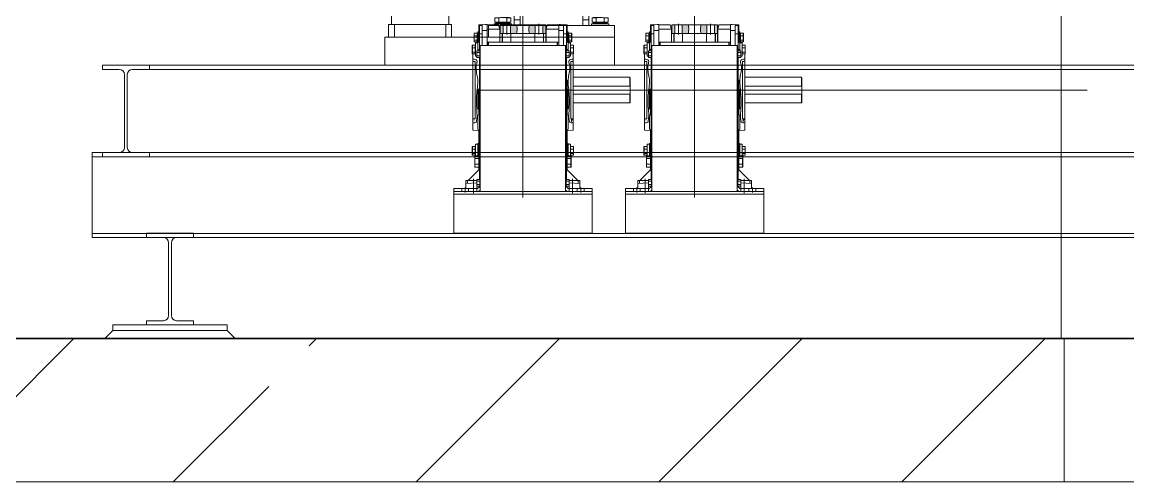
# Model space of a CAD drawing. Header units: millimetres. Extents: x 51154 to 151340, y -24069 to 30962.
# Drawn here: x 114964 to 116896, y -4100 to -3297 of the extents above; entities that cross this region are included whole.
import ezdxf

# ---------------------------------------------------------------- set-up
doc = ezdxf.new("R2010")
doc.units = ezdxf.units.MM
doc.linetypes.add('IMPORT-CENTER _5_', pattern=[10160, 6350, -1270, 1270, -1270])
for name, color, linetype, lineweight, true_color in [('_____KCI_M_1_Centerlines-1', 9, 'IMPORT-CENTER _5_', 9, 0x808080), ('Ломаная-1-1', 9, 'Continuous', 9, 0x808080), ('Ломаная-1-4', 9, 'IMPORT-CENTER _5_', 9, 0x808080), ('Партер_ТХ_для_Разрез_dwg _2_-1', 9, 'Continuous', 9, 0x808080)]:
    doc.layers.add(name, color=color, linetype=linetype, lineweight=lineweight, true_color=true_color)
for name, color, linetype, lineweight in [('Стены', 7, 'Continuous', 9), ('Структура _1_', 7, 'Continuous', 18), ('Штриховка разреза-2', 7, 'Continuous', 9)]:
    doc.layers.add(name, color=color, linetype=linetype, lineweight=lineweight)

# ---------------------------------------------------------------- blocks, each defined once
blk = doc.blocks.new('Партер_ТХ_для_Разрез_dwg_A$C84138117-8380826-Разрез 1-1')
at = {"layer": 'Ломаная-1-1'}
for p, q in [((115888.9, -3196.7), (115888.9, -3256.7)), ((115823.9, -3246.7), (115823.9, -3226.7)), ((115858.9, -3226.7), (115918.9, -3226.7)), ((115953.9, -3246.7), (115953.9, -3226.7)), ((115823.9, -3293.2), (115833.9, -3293.2)), ((115953.9, -3293.2), (115943.9, -3293.2))]:
    blk.add_line(p, q, dxfattribs=at)
at = {"layer": 'Ломаная-1-1', "flags": 128}
for points in [[(115833.9, -3303.2), (115833.9, -3293.2), (115833.9, -3246.7), (115823.9, -3246.7), (115823.9, -3293.2), (115823.9, -3303.2)], [(115943.9, -3303.2), (115943.9, -3293.2), (115943.9, -3246.7), (115953.9, -3246.7), (115953.9, -3293.2), (115953.9, -3303.2)], [(115788.9, -3303.2), (115788.9, -3300.2), (115818.9, -3300.2), (115818.9, -3303.2)], [(115803.9, -3288.9), (115815.7, -3288.9), (115817.8, -3289.6), (115817.8, -3297.3), (115810.9, -3297.3), (115797, -3297.3), (115797, -3289.6), (115790.1, -3289.6), (115790.1, -3297.3), (115797, -3297.3)], [(115791.9, -3300.2), (115791.9, -3298.1), (115815.9, -3298.1), (115815.9, -3300.2)], [(115810.9, -3297.3), (115810.9, -3289.6), (115817.8, -3289.6)], [(115988.9, -3303.2), (115988.9, -3300.2), (115958.9, -3300.2), (115958.9, -3303.2)], [(115973.9, -3288.9), (115962.2, -3288.9), (115960.1, -3289.6), (115960.1, -3297.3), (115967, -3297.3), (115980.9, -3297.3), (115980.9, -3289.6), (115987.8, -3289.6), (115987.8, -3297.3), (115980.9, -3297.3)], [(115967, -3297.3), (115967, -3289.6), (115960.1, -3289.6)], [(115985.9, -3300.2), (115985.9, -3298.1), (115961.9, -3298.1), (115961.9, -3300.2)]]:
    blk.add_lwpolyline(points, dxfattribs=at)
blk.add_lwpolyline([(115778.9, -3303.2), (115888.9, -3303.2), (115998.9, -3303.2), (115998.9, -3323.2), (115888.9, -3323.2), (115778.9, -3323.2)], close=True, dxfattribs=at)
at = {"layer": 'Ломаная-1-1'}
for centre, radius, start, end in [((115888.9, -3226.7), 65, 90, 180), ((115888.9, -3226.7), 65, 0, 90), ((115793.5, -3297.3), 0.8, 180, 270), ((115814.4, -3297.3), 0.8, 270, 0), ((115963.5, -3297.3), 0.8, 180, 270), ((115984.4, -3297.3), 0.8, 270, 0)]:
    blk.add_arc(centre, radius, start, end, dxfattribs=at)
for points in [[(115810.9, -3289.6), (115809.7, -3289.4), (115808.6, -3289.2), (115806.3, -3289), (115805.1, -3289), (115802.8, -3289), (115801.6, -3289), (115799.3, -3289.2), (115798.2, -3289.4), (115797, -3289.6)], [(115967, -3289.6), (115968.1, -3289.4), (115969.3, -3289.2), (115971.6, -3289), (115972.8, -3289), (115975.1, -3289), (115976.2, -3289), (115978.5, -3289.2), (115979.7, -3289.4), (115980.9, -3289.6)]]:
    blk.add_open_spline(points, degree=3, knots=[0, 0, 0, 0, 0.25, 0.25, 0.5, 0.5, 0.75, 0.75, 1, 1, 1, 1], dxfattribs=at)
blk = doc.blocks.new('Партер_ТХ_для_Разрез_dwg_A$Cc40ad28d-8380828-Разрез 1-1')
at = {"layer": 'Ломаная-1-1'}
for p, q in [((115186.2, -3372.3), (115186.2, -3379.7)), ((115142.7, -3515.9), (115142.7, -3388.7)), ((115147.7, -3388.7), (115147.7, -3515.9)), ((115086.2, -3532.3), (119976.2, -3532.3)), ((115086.2, -3666), (119976.2, -3666)), ((115219.8, -3809.5), (115219.8, -3682.3)), ((115224.8, -3682.3), (115224.8, -3809.5)), ((115322.3, -3835.9), (115335.5, -3849)), ((114984.8, -3849), (120065, -3849))]:
    blk.add_line(p, q, dxfattribs=at)
at = {"layer": 'Ломаная-1-1', "flags": 128}
for points in [[(115597.9, -3323.3), (115998.9, -3323.3), (115998.9, -3372.3), (115597.9, -3372.3)], [(119976.2, -3524.8), (115086.2, -3524.8), (115086.2, -3673.4), (119976.2, -3673.4)]]:
    blk.add_lwpolyline(points, close=True, dxfattribs=at)
for points in [[(115133.7, -3379.7), (115104.2, -3379.7), (115104.2, -3372.3), (115186.2, -3372.3), (119876.2, -3372.3), (119958.2, -3372.3), (119958.2, -3379.6), (119928.7, -3379.6)], [(115156.7, -3379.7), (115186.2, -3379.7), (119876.2, -3379.7), (119905.7, -3379.6)], [(115156.7, -3524.9), (115186.2, -3524.9), (115186.2, -3532.3), (115104.2, -3532.3), (115104.2, -3524.9), (115133.7, -3524.9)], [(115210.8, -3673.3), (115181.3, -3673.3), (115181.3, -3665.9), (115263.3, -3665.9), (115263.3, -3673.3), (115233.8, -3673.3)], [(115233.8, -3818.5), (115263.3, -3818.5), (115263.3, -3825.9), (115181.3, -3825.9), (115181.3, -3818.5), (115210.8, -3818.5)], [(115122.3, -3835.9), (115322.3, -3835.9), (115322.3, -3825.9), (115222.3, -3825.9), (115122.3, -3825.9), (115122.3, -3835.9), (115109.2, -3849)]]:
    blk.add_lwpolyline(points, dxfattribs=at)
at = {"layer": 'Ломаная-1-1'}
for centre, start, end in [((115133.7, -3388.7), 0, 90), ((115156.7, -3388.7), 90, 180), ((115133.7, -3515.9), 270, 0), ((115156.7, -3515.9), 180, 270), ((115210.8, -3682.3), 0, 90), ((115233.8, -3682.3), 90, 180), ((115210.8, -3809.5), 270, 0), ((115233.8, -3809.5), 180, 270)]:
    blk.add_arc(centre, 9, start, end, dxfattribs=at)
blk = doc.blocks.new('Партер_ТХ_для_Разрез_dwg_A$Ca032e617-8380830-Разрез 1-1')
at = {"layer": 'Ломаная-1-4'}
for points in [[(115644.8, -2620), (115669.8, -2620), (115669.8, -2535.6), (115644.8, -2535.6)], [(115644.8, -2803.5), (115669.8, -2803.5), (115669.8, -2757.7), (115644.8, -2757.7)], [(115701.8, -2811.5), (115726.8, -2811.5), (115726.8, -2765.6), (115701.8, -2765.6)], [(115701.8, -3033.5), (115726.8, -3033.5), (115726.8, -2949.2), (115701.8, -2949.2)]]:
    blk.add_hatch(color=256, dxfattribs=at).paths.add_polyline_path(points, flags=0)
at = {"layer": '_____KCI_M_1_Centerlines-1'}
for p, q in [((115792.9, -2367.1), (115660.8, -2367.1)), ((115751.3, -2784.6), (115603.9, -2784.6)), ((115735.9, -3231.2), (115603.8, -3231.2))]:
    blk.add_line(p, q, dxfattribs=at)
at = {"layer": 'Ломаная-1-1'}
for p, q in [((115699.9, -2342.1), (115699.9, -2392.1)), ((115726.8, -2344.6), (115724.8, -2344.6)), ((115732.3, -2394.6), (115732.3, -2339.6)), ((115749.3, -2352.1), (115749.3, -2382.1)), ((115767.8, -2382.1), (115767.8, -2352.1)), ((115676.8, -2363.1), (115676.4, -2363.1)), ((115676.4, -2371.1), (115676.8, -2371.1)), ((115731.8, -2738.1), (115731.8, -2831.1)), ((115618.2, -2761.1), (115618.2, -2808)), ((115621.7, -2809), (115621.7, -2760.1)), ((115642.3, -2759.6), (115642.8, -2759.6)), ((115643.8, -2814.6), (115643.8, -2754.6)), ((115675.2, -2754.6), (115675.2, -2814.6)), ((115676.8, -2814.6), (115676.8, -2754.6)), ((115616.8, -2804.6), (115616.8, -2764.6)), ((115642.8, -2809.6), (115642.3, -2809.6)), ((115642.9, -3256.2), (115642.9, -3206.2)), ((115675.3, -3203.7), (115675.3, -3258.7)), ((115692.3, -3246.2), (115692.3, -3216.2)), ((115710.8, -3216.2), (115710.8, -3246.2)), ((115619.4, -3227.2), (115619.8, -3227.2)), ((115619.8, -3235.2), (115619.4, -3235.2)), ((115669.8, -3253.7), (115667.8, -3253.7))]:
    blk.add_line(p, q, dxfattribs=at)
at = {"layer": 'Ломаная-1-1', "flags": 128}
for points in [[(115671.3, -2297.1), (115671.3, -2275.1), (115761.3, -2275.1), (115761.3, -2297.1), (115671.3, -2297.1), (115661.3, -2297.1), (115661.3, -2275.1), (115671.3, -2275.1)], [(115761.3, -2275.1), (115771.3, -2275.1), (115771.3, -2297.1), (115761.3, -2297.1)], [(115666.3, -2297.1), (115666.3, -2314.1), (115691.3, -2314.1), (115741.3, -2314.1), (115766.3, -2314.1), (115766.3, -2297.1)], [(115683.8, -2332.1), (115682.3, -2332.1), (115682.3, -2314.1)], [(115700.8, -2332.1), (115702.3, -2332.1), (115702.3, -2314.1)], [(115731.8, -2332.1), (115730.3, -2332.1), (115730.3, -2314.1)], [(115748.8, -2332.1), (115750.3, -2332.1), (115750.3, -2314.1)], [(115684.8, -2335.6), (115677.8, -2335.6), (115676.8, -2336.6), (115676.8, -2367.1), (115676.8, -2397.6), (115677.8, -2398.6), (115684.8, -2398.6)], [(115677.8, -2335.6), (115677.8, -2367.1), (115677.8, -2398.6)], [(115684.8, -2333.1), (115684.8, -2387.1), (115684.8, -2402.1), (115699.8, -2402.1), (115699.8, -2387.1), (115699.8, -2333.1)], [(115732.8, -2340.1), (115732.3, -2339.6), (115727.3, -2339.6), (115726.8, -2340.1), (115726.8, -2349.9), (115724.8, -2349.9), (115724.8, -2327.3), (115724.8, -2322.1), (115703.8, -2322.1), (115703.8, -2327.3), (115703.8, -2349.9), (115701.8, -2349.9), (115701.8, -2669.6)], [(115732.8, -2333.1), (115732.8, -2387.1), (115732.8, -2402.1), (115747.8, -2402.1), (115747.8, -2387.1), (115747.8, -2333.1)], [(115703.8, -2342.1), (115699.9, -2342.1), (115699.8, -2342.6)], [(115726.8, -2349.9), (115726.8, -2669.6), (115726.8, -2680), (115726.8, -2765.6)], [(115727.3, -2339.6), (115727.3, -2367.1), (115727.3, -2394.6)], [(115747.8, -2381.2), (115749.3, -2382.1), (115767.8, -2382.1), (115769.8, -2380.1), (115769.8, -2354.1), (115767.8, -2352.1), (115749.3, -2352.1), (115747.8, -2352.9)], [(115675.4, -2363.3), (115675.4, -2361.4), (115675.4, -2359.6), (115671.2, -2359.6), (115670.7, -2360.6), (115670.7, -2361.4), (115670.7, -2367.1), (115670.7, -2372.7)], [(115670.7, -2361.4), (115671.2, -2363.3), (115675.4, -2363.3), (115675.4, -2367.1), (115675.4, -2370.8)], [(115671.2, -2374.6), (115670.7, -2373.6), (115670.7, -2372.7), (115671.2, -2374.6), (115675.4, -2374.6), (115675.4, -2372.7), (115675.4, -2370.8), (115671.2, -2370.8)], [(115675.4, -2373.6), (115676, -2373.6), (115676, -2367.1), (115676, -2360.6), (115675.4, -2360.6)], [(115699.8, -2391.6), (115699.9, -2392.1), (115701.8, -2392.1)], [(115726.8, -2394.1), (115727.3, -2394.6), (115732.3, -2394.6), (115732.8, -2394.1)], [(115644.8, -2620), (115644.8, -2535.6), (115669.8, -2535.6), (115669.8, -2620)], [(115701.8, -2669.6), (115701.8, -2680), (115701.8, -2765.6)], [(115726.8, -2738.1), (115731.8, -2738.1), (115732.8, -2739.1), (115732.8, -2830.1), (115731.8, -2831.1), (115726.8, -2831.1)], [(115619.2, -2760.1), (115621.7, -2760.1), (115624.2, -2756.6), (115630, -2756.6), (115630, -2763.4)], [(115630, -2764.4), (115630, -2763.4), (115624.2, -2763.4), (115624.2, -2756.6)], [(115630, -2759.6), (115630.5, -2759.6), (115630.5, -2809.6), (115630, -2809.6)], [(115631.5, -2760.1), (115634, -2760.1), (115636.5, -2756.6), (115642.3, -2756.6), (115642.3, -2763.8)], [(115634, -2809), (115634, -2767.7), (115634, -2760.1)], [(115642.3, -2764.8), (115642.3, -2763.8), (115636.5, -2763.8), (115636.5, -2756.6)], [(115644.8, -2814.6), (115643.8, -2814.6), (115642.8, -2813.6), (115642.8, -2755.6), (115643.8, -2754.6), (115644.8, -2754.6)], [(115669.8, -2757.7), (115669.8, -2803.5), (115644.8, -2803.5), (115644.8, -2757.7)], [(115669.8, -2754.6), (115675.2, -2754.6), (115675.8, -2755.6), (115676.8, -2754.6), (115701.8, -2754.6)], [(115618.2, -2804.6), (115616.8, -2804.6), (115615.8, -2803.6), (115615.8, -2765.6), (115616.8, -2764.6), (115618.2, -2764.6)], [(115630, -2767.3), (115630, -2764.4), (115623.2, -2764.4)], [(115642.3, -2767.8), (115642.3, -2764.8), (115635.5, -2764.8)], [(115701.8, -2811.5), (115701.8, -2765.6), (115726.8, -2765.6), (115726.8, -2811.5)], [(115630, -2805.8), (115630, -2812.6), (115624.2, -2812.6), (115621.7, -2809), (115619.2, -2809)], [(115630, -2801.8), (115630, -2804.8), (115623.2, -2804.8)], [(115624.2, -2812.6), (115624.2, -2805.8), (115630, -2805.8), (115630, -2804.8)], [(115642.3, -2806.3), (115642.3, -2812.6), (115636.5, -2812.6), (115634, -2809), (115631.5, -2809)], [(115642.3, -2802.3), (115642.3, -2805.2), (115635.5, -2805.2)], [(115636.5, -2812.6), (115636.5, -2806.3), (115642.3, -2806.3), (115642.3, -2805.2)], [(115644.8, -2803.5), (115644.8, -2889.1), (115644.8, -2899.5), (115644.8, -3248.3), (115646.8, -3248.3), (115646.8, -3271), (115646.8, -3276.2), (115667.8, -3276.2), (115667.8, -3271), (115667.8, -3248.3), (115669.8, -3248.3), (115669.8, -2899.5), (115669.8, -2889.1), (115669.8, -2803.5)], [(115701.8, -2814.6), (115676.8, -2814.6), (115675.8, -2813.6), (115675.2, -2814.6), (115669.8, -2814.6)], [(115726.8, -2949.2), (115726.8, -3033.5), (115701.8, -3033.5), (115701.8, -2949.2)], [(115627.8, -3262.7), (115620.8, -3262.7), (115619.8, -3261.7), (115619.8, -3231.2), (115619.8, -3200.7), (115620.8, -3199.7), (115627.8, -3199.7)], [(115620.8, -3262.7), (115620.8, -3231.2), (115620.8, -3199.7)], [(115627.8, -3265.2), (115627.8, -3211.2), (115627.8, -3196.2), (115642.8, -3196.2), (115642.8, -3211.2), (115642.8, -3265.2)], [(115642.8, -3206.7), (115642.9, -3206.2), (115644.8, -3206.2)], [(115669.8, -3204.2), (115670.3, -3203.7), (115675.3, -3203.7), (115675.8, -3204.2)], [(115670.3, -3258.7), (115670.3, -3231.2), (115670.3, -3203.7)], [(115675.8, -3265.2), (115675.8, -3211.2), (115675.8, -3196.2), (115690.8, -3196.2), (115690.8, -3211.2), (115690.8, -3265.2)], [(115614.2, -3223.7), (115613.7, -3224.7), (115613.7, -3225.6), (115614.2, -3223.7), (115618.4, -3223.7), (115618.4, -3225.6), (115618.4, -3227.4), (115614.2, -3227.4)], [(115618.4, -3234.9), (115618.4, -3236.8), (115618.4, -3238.7), (115614.2, -3238.7), (115613.7, -3237.7), (115613.7, -3236.8), (115613.7, -3231.2), (115613.7, -3225.6)], [(115618.4, -3224.7), (115619, -3224.7), (115619, -3231.2), (115619, -3237.7), (115618.4, -3237.7)], [(115690.8, -3217.1), (115692.3, -3216.2), (115710.8, -3216.2), (115712.8, -3218.2), (115712.8, -3244.2), (115710.8, -3246.2), (115692.3, -3246.2), (115690.8, -3245.3)], [(115613.7, -3236.8), (115614.2, -3234.9), (115618.4, -3234.9), (115618.4, -3231.2), (115618.4, -3227.4)], [(115646.8, -3256.2), (115642.9, -3256.2), (115642.8, -3255.7)], [(115675.8, -3258.2), (115675.3, -3258.7), (115670.3, -3258.7), (115669.8, -3258.2), (115669.8, -3248.3)], [(115609.3, -3301.2), (115609.3, -3284.2), (115634.3, -3284.2), (115684.3, -3284.2), (115709.3, -3284.2), (115709.3, -3301.2)], [(115626.8, -3266.2), (115625.3, -3266.2), (115625.3, -3284.2)], [(115643.8, -3266.2), (115645.3, -3266.2), (115645.3, -3284.2)], [(115674.8, -3266.2), (115673.3, -3266.2), (115673.3, -3284.2)], [(115691.8, -3266.2), (115693.3, -3266.2), (115693.3, -3284.2)], [(115614.3, -3301.2), (115704.3, -3301.2), (115704.3, -3323.2), (115614.3, -3323.2), (115614.3, -3301.2), (115604.3, -3301.2)], [(115604.3, -3301.2), (115604.3, -3323.2), (115614.3, -3323.2)], [(115704.3, -3323.2), (115714.3, -3323.2), (115714.3, -3301.2), (115704.3, -3301.2)]]:
    blk.add_lwpolyline(points, dxfattribs=at)
for points in [[(115669.8, -2757.7), (115644.8, -2757.7), (115644.8, -2620), (115669.8, -2620)], [(115675.8, -2755.6), (115675.8, -2813.6)], [(115630, -2766.3), (115630, -2802.8), (115624.2, -2802.8), (115624.2, -2766.3)], [(115642.3, -2803.4), (115642.3, -2766.9), (115636.5, -2766.9), (115636.5, -2803.4)], [(115701.8, -2811.5), (115726.8, -2811.5), (115726.8, -2949.2), (115701.8, -2949.2)]]:
    blk.add_lwpolyline(points, close=True, dxfattribs=at)
at = {"layer": 'Ломаная-1-1'}
for centre, radius, start, end in [((115683.8, -2333.1), 1, 0, 90), ((115700.8, -2333.1), 1, 90, 180), ((115731.8, -2333.1), 1, 0, 90), ((115748.8, -2333.1), 1, 90, 180), ((115676.4, -2362.7), 0.4, 180, 270), ((115676.4, -2371.5), 0.4, 90, 180), ((115619.2, -2761.1), 1, 90, 180), ((115631.5, -2761.1), 1, 90, 180), ((115619.2, -2808), 1, 180, 270), ((115631.5, -2808), 1, 180, 270), ((115619.4, -3226.8), 0.4, 180, 270), ((115619.4, -3235.6), 0.4, 90, 180), ((115626.8, -3265.2), 1, 270, 0), ((115643.8, -3265.2), 1, 180, 270), ((115674.8, -3265.2), 1, 270, 0), ((115691.8, -3265.2), 1, 180, 270)]:
    blk.add_arc(centre, radius, start, end, dxfattribs=at)
for points, knots in [([(115670.7, -2361.4), (115670.7, -2361.4), (115670.7, -2360.8), (115671, -2360.1), (115671.2, -2359.6)], [0, 0, 0, 0, 0.070203, 1, 1, 1, 1]), ([(115670.7, -2367.1), (115670.7, -2366.1), (115670.8, -2364.8), (115671.2, -2363.6), (115671.2, -2363.3)], [0, 0, 0, 0, 0.776286, 1, 1, 1, 1]), ([(115671.2, -2370.8), (115671, -2369.9), (115670.7, -2368.6), (115670.7, -2367.4), (115670.7, -2367.1)], [0, 0, 0, 0, 0.758148, 1, 1, 1, 1]), ([(115670.7, -2372.7), (115670.7, -2372.7), (115670.7, -2372), (115671, -2371.4), (115671.2, -2370.8)], [0, 0, 0, 0, 0.07023, 1, 1, 1, 1]), ([(115623.2, -2767.3), (115623.1, -2766.5), (115623.1, -2765.5), (115623.2, -2764.5), (115623.2, -2764.4)], [0, 0, 0, 0, 0.878755, 1, 1, 1, 1]), ([(115623.2, -2764.4), (115623.4, -2764.1), (115623.7, -2763.8), (115624.1, -2763.4), (115624.2, -2763.4)], [0, 0, 0, 0, 0.756689, 1, 1, 1, 1]), ([(115624.2, -2766.3), (115624.1, -2766.4), (115623.7, -2766.7), (115623.4, -2767.1), (115623.2, -2767.3)], [0, 0, 0, 0, 0.243311, 1, 1, 1, 1]), ([(115635.5, -2767.8), (115635.4, -2766.9), (115635.4, -2765.9), (115635.5, -2764.9), (115635.5, -2764.8)], [0, 0, 0, 0, 0.878752, 1, 1, 1, 1]), ([(115635.5, -2764.8), (115635.7, -2764.5), (115636, -2764.2), (115636.4, -2763.9), (115636.5, -2763.8)], [0, 0, 0, 0, 0.756656, 1, 1, 1, 1]), ([(115636.5, -2766.9), (115636.4, -2766.9), (115636, -2767.3), (115635.7, -2767.6), (115635.5, -2767.8)], [0, 0, 0, 0, 0.243329, 1, 1, 1, 1]), ([(115623.2, -2804.8), (115623.1, -2803.9), (115623.1, -2802.9), (115623.2, -2802), (115623.2, -2801.8)], [0, 0, 0, 0, 0.878752, 1, 1, 1, 1]), ([(115623.2, -2801.8), (115623.4, -2802.1), (115623.7, -2802.4), (115624.1, -2802.8), (115624.2, -2802.8)], [0, 0, 0, 0, 0.756693, 1, 1, 1, 1]), ([(115624.2, -2805.8), (115624.1, -2805.7), (115623.7, -2805.4), (115623.4, -2805.1), (115623.2, -2804.8)], [0, 0, 0, 0, 0.243306, 1, 1, 1, 1]), ([(115635.5, -2805.2), (115635.4, -2804.4), (115635.4, -2803.4), (115635.5, -2802.5), (115635.5, -2802.3)], [0, 0, 0, 0, 0.878753, 1, 1, 1, 1]), ([(115635.5, -2802.3), (115635.7, -2802.6), (115636, -2802.9), (115636.4, -2803.3), (115636.5, -2803.4)], [0, 0, 0, 0, 0.756668, 1, 1, 1, 1]), ([(115636.5, -2806.3), (115636.4, -2806.2), (115636, -2805.8), (115635.7, -2805.5), (115635.5, -2805.2)], [0, 0, 0, 0, 0.2433328, 1, 1, 1, 1]), ([(115613.7, -3225.6), (115613.7, -3225.6), (115613.7, -3226.2), (115614, -3226.9), (115614.2, -3227.4)], [0, 0, 0, 0, 0.07023, 1, 1, 1, 1]), ([(115614.2, -3227.4), (115614, -3228.4), (115613.7, -3229.6), (115613.7, -3230.9), (115613.7, -3231.2)], [0, 0, 0, 0, 0.758148, 1, 1, 1, 1]), ([(115613.7, -3231.2), (115613.7, -3232.2), (115613.8, -3233.4), (115614.2, -3234.7), (115614.2, -3234.9)], [0, 0, 0, 0, 0.776286, 1, 1, 1, 1]), ([(115613.7, -3236.8), (115613.7, -3236.9), (115613.7, -3237.5), (115614, -3238.1), (115614.2, -3238.7)], [0, 0, 0, 0, 0.070203, 1, 1, 1, 1])]:
    blk.add_open_spline(points, degree=3, knots=knots, dxfattribs=at)
blk = doc.blocks.new('Партер_ТХ_для_Разрез_dwg _2_-8380805-Разрез 1-1')
at = {"layer": 'Ломаная-1-1'}
h = blk.add_hatch(color=256, dxfattribs=at)
h.paths.add_polyline_path([(115873.5, -3316.8), (115879, -3316.8), (115879, -3301.8), (115873.5, -3301.8)], flags=0)
h.paths.add_polyline_path([(115804.5, -3316.8), (115804.5, -3301.8), (115799, -3301.8), (115799, -3316.8)], flags=0)
h.paths.add_polyline_path([(115817.5, -3316.8), (115827.6, -3316.8), (115828.4, -3304.8), (115827.6, -3301.8), (115817.5, -3301.8)], flags=0)
h.paths.add_polyline_path([(115850.5, -3316.8), (115860.5, -3316.8), (115860.5, -3301.8), (115850.5, -3301.8), (115849.7, -3313.8)], flags=0)
h = blk.add_hatch(color=256, dxfattribs=at)
h.paths.add_polyline_path([(116173.5, -3316.8), (116179, -3316.8), (116179, -3301.8), (116173.5, -3301.8)], flags=0)
h.paths.add_polyline_path([(116104.5, -3316.8), (116104.5, -3301.8), (116099, -3301.8), (116099, -3316.8)], flags=0)
h.paths.add_polyline_path([(116117.5, -3316.8), (116127.6, -3316.8), (116128.4, -3304.8), (116127.6, -3301.8), (116117.5, -3301.8)], flags=0)
h.paths.add_polyline_path([(116150.5, -3316.8), (116160.5, -3316.8), (116160.5, -3301.8), (116150.5, -3301.8), (116149.7, -3313.8)], flags=0)
h = blk.add_hatch(color=256, dxfattribs=at)
h.paths.add_polyline_path([(115755.5, -3465.8), (115757.8, -3439.2), (115755.5, -3415.8)], flags=0)
h.paths.add_polyline_path([(115754.6, -3472.8), (115755.5, -3465.8), (115751.5, -3465.8)], flags=0)
h = blk.add_hatch(color=256, dxfattribs=at)
h.paths.add_polyline_path([(116055.5, -3465.8), (116057.8, -3439.2), (116055.5, -3415.8)], flags=0)
h.paths.add_polyline_path([(116054.6, -3472.8), (116055.5, -3465.8), (116051.5, -3465.8)], flags=0)
for points in [[(115923.5, -3472.8), (115926.5, -3465.8), (115922.5, -3465.8)], [(116223.5, -3472.8), (116226.5, -3465.8), (116222.5, -3465.8)]]:
    blk.add_hatch(color=256, dxfattribs=at).paths.add_polyline_path(points, flags=0)
for p, q in [((115839, -2849.3), (115839, -3603.4)), ((116139, -2849.3), (116139, -3603.4)), ((115776.5, -3301.3), (115767.5, -3301.8)), ((115804.5, -3301.8), (115804.5, -3316.8)), ((115811, -3299.8), (115811, -3318.8)), ((115817.5, -3301.8), (115817.5, -3316.8)), ((115860.5, -3301.8), (115860.5, -3316.8)), ((115867, -3299.8), (115867, -3318.8)), ((115873.5, -3301.8), (115873.5, -3316.8)), ((115901.5, -3301.3), (115910.5, -3301.8)), ((116076.5, -3301.4), (116067.5, -3301.8)), ((116104.5, -3301.8), (116104.5, -3316.8)), ((116111, -3299.8), (116111, -3318.8)), ((116117.5, -3301.8), (116117.5, -3316.8)), ((116160.5, -3301.8), (116160.5, -3316.8)), ((116167, -3299.8), (116167, -3318.8)), ((116173.5, -3301.8), (116173.5, -3316.8)), ((116201.5, -3301.4), (116210.5, -3301.8)), ((115759.2, -3317.3), (115760, -3317.3)), ((115776.5, -3309.3), (115798.5, -3309.3)), ((115776.5, -3311.8), (115776.5, -3337.8)), ((115802.8, -3316.8), (115802.8, -3331.8)), ((115803, -3331.8), (115803, -3316.8)), ((115818, -3331.8), (115818, -3316.8)), ((115860, -3316.8), (115860, -3331.8)), ((115875, -3316.8), (115875, -3331.8)), ((115875.2, -3331.8), (115875.2, -3316.8)), ((115901.5, -3311.8), (115910, -3311.8)), ((115910, -3317.8), (115910, -3337.8)), ((115915, -3322.2), (115916, -3322.2)), ((115918.8, -3317.3), (115918, -3317.3)), ((115924.1, -3316.4), (115919, -3316.4)), ((116059.2, -3317.3), (116060, -3317.3)), ((116076.5, -3309.3), (116098.5, -3309.3)), ((116076.5, -3311.8), (116076.5, -3337.8)), ((116102.8, -3316.8), (116102.8, -3331.8)), ((116103, -3331.8), (116103, -3316.8)), ((116118, -3331.8), (116118, -3316.8)), ((116160, -3316.8), (116160, -3331.8)), ((116175, -3316.8), (116175, -3331.8)), ((116175.2, -3331.8), (116175.2, -3316.8)), ((116201.5, -3311.8), (116210, -3311.8)), ((116210, -3317.8), (116210, -3337.8)), ((116215, -3322.2), (116216, -3322.2)), ((116218.8, -3317.3), (116218, -3317.3)), ((116224.1, -3316.4), (116219, -3316.4)), ((115756, -3337.6), (115755.8, -3337.4)), ((115760, -3330.3), (115759.2, -3330.3)), ((115778.5, -3335.3), (115779, -3334.8)), ((115899.5, -3335.3), (115899, -3334.8)), ((115918, -3330.3), (115918.8, -3330.3)), ((115918, -3332.3), (115918, -3344.8)), ((115927.3, -3337.4), (115922.2, -3337.4)), ((115927.5, -3342), (115927.5, -3349.2)), ((116056, -3337.6), (116055.8, -3337.4)), ((116060, -3330.3), (116059.2, -3330.3)), ((116078.5, -3335.3), (116079, -3334.8)), ((116199.5, -3335.3), (116199, -3334.8)), ((116218, -3330.3), (116218.8, -3330.3)), ((116218, -3332.3), (116218, -3344.8)), ((116227.3, -3337.4), (116222.2, -3337.4)), ((116227.5, -3342), (116227.5, -3349.3)), ((115750.7, -3352.3), (115755.8, -3352.3)), ((115758.5, -3355.7), (115763.5, -3355.7)), ((115919.5, -3349.9), (115919.5, -3355.7)), ((115927.3, -3352.3), (115922.2, -3352.3)), ((116050.7, -3352.3), (116055.8, -3352.3)), ((116058.5, -3355.7), (116063.5, -3355.7)), ((116219.5, -3349.9), (116219.5, -3355.7)), ((116227.3, -3352.3), (116222.2, -3352.3)), ((116525.2, -3415.8), (115764.5, -3415.8)), ((116026.5, -3422.8), (116026.5, -3408.8)), ((116825.2, -3415.8), (116064.5, -3415.8)), ((116326.5, -3422.8), (116326.5, -3408.8)), ((115761.5, -3446.7), (115763, -3446.7)), ((115762, -3449.6), (115762, -3459.2)), ((115916.5, -3440.9), (115915, -3440.9)), ((115916.5, -3446.7), (115915, -3446.7)), ((115916, -3449.6), (115916, -3459.2)), ((115916.5, -3443.9), (115918, -3443.8)), ((116061.5, -3446.7), (116063, -3446.7)), ((116062, -3449.6), (116062, -3459.2)), ((116216.5, -3440.9), (116215, -3440.9)), ((116216.5, -3446.7), (116215, -3446.7)), ((116216, -3449.6), (116216, -3459.2)), ((116216.5, -3443.9), (116218, -3443.8)), ((115762, -3484.4), (115762, -3494.4)), ((115915, -3494.4), (115916, -3494.4)), ((116062, -3484.4), (116062, -3494.4)), ((116215, -3494.4), (116216, -3494.4)), ((115750.7, -3514.4), (115755.8, -3514.4)), ((115927.3, -3514.4), (115922.2, -3514.4)), ((116050.7, -3514.4), (116055.8, -3514.4)), ((116227.3, -3514.4), (116222.2, -3514.4)), ((115762, -3532.3), (115763, -3532.3)), ((115915, -3532.3), (115916, -3532.3)), ((116062, -3532.3), (116063, -3532.3)), ((116215, -3532.3), (116216, -3532.3)), ((116222.2, -3529.3), (116222, -3529)), ((115763, -3548.3), (115762, -3548.3)), ((115916, -3548.3), (115915, -3548.3)), ((116063, -3548.3), (116062, -3548.3)), ((116216, -3548.3), (116215, -3548.3)), ((115742.4, -3573.8), (115742.4, -3578.6)), ((115761.2, -3555.8), (115743.1, -3573.8)), ((115752.5, -3570.8), (115752.5, -3595.8)), ((115916.9, -3555.8), (115935, -3573.8)), ((115925.5, -3570.8), (115925.5, -3595.8)), ((115935.7, -3573.8), (115935.7, -3578.6)), ((116042.4, -3573.8), (116042.4, -3578.7)), ((116061.2, -3555.8), (116043.1, -3573.8)), ((116052.5, -3570.8), (116052.5, -3595.8)), ((116216.9, -3555.8), (116235, -3573.8)), ((116225.5, -3570.8), (116225.5, -3595.8)), ((116235.7, -3573.8), (116235.7, -3578.7)), ((115732, -3587.8), (115732, -3592.8)), ((115738, -3585.8), (115738, -3594.8)), ((115739.5, -3587.8), (115739.5, -3578.8)), ((115744, -3587.8), (115744, -3592.8)), ((115758.5, -3580.7), (115763.5, -3580.7)), ((115919.5, -3574.9), (115914.5, -3574.9)), ((115934, -3587.8), (115934, -3592.8)), ((115940, -3585.8), (115940, -3594.8)), ((115946, -3587.8), (115946, -3592.8)), ((116032, -3587.8), (116032, -3592.8)), ((116038, -3585.8), (116038, -3594.8)), ((116039.5, -3587.8), (116039.5, -3578.8)), ((116044, -3587.8), (116044, -3592.8)), ((116058.5, -3580.7), (116063.5, -3580.7)), ((116234, -3587.8), (116234, -3592.8)), ((116240, -3585.8), (116240, -3594.8)), ((116246, -3587.8), (116246, -3592.8)), ((119474, -3849.1), (115674.7, -3849.1))]:
    blk.add_line(p, q, dxfattribs=at)
at = {"layer": 'Ломаная-1-1', "flags": 128}
for points in [[(115767.5, -3302.8), (115767.5, -3301.8), (115767.5, -3301.5), (115762, -3301.8), (115762, -3322.2)], [(115763, -3347), (115763, -3317.8), (115763, -3302.8), (115768, -3302.8), (115768, -3317.8)], [(115773.5, -3301.5), (115776.5, -3301.3), (115776.5, -3311.8), (115768, -3311.8)], [(115776.5, -3301.8), (115796.5, -3301.8), (115798.5, -3309.3), (115798.5, -3331.8)], [(115879, -3316.8), (115879, -3301.8), (115799, -3301.8), (115799, -3316.8), (115798.8, -3316.8), (115798.8, -3331.8)], [(115901.5, -3301.8), (115881.5, -3301.8), (115879.5, -3309.3)], [(115904.5, -3301.5), (115901.5, -3301.3), (115901.5, -3311.8), (115901.5, -3337.8)], [(115915, -3347), (115915, -3317.8), (115910, -3317.8), (115910, -3302.8), (115915, -3302.8), (115915, -3317.8)], [(115916, -3332.2), (115916, -3322.2), (115916, -3301.8), (115910.5, -3301.5), (115910.5, -3301.8), (115910.5, -3302.8)], [(116067.5, -3302.8), (116067.5, -3301.8), (116067.5, -3301.5), (116062, -3301.8), (116062, -3322.2)], [(116063, -3347.1), (116063, -3317.8), (116063, -3302.8), (116068, -3302.8), (116068, -3317.8)], [(116073.5, -3301.5), (116076.5, -3301.4), (116076.5, -3311.8), (116068, -3311.8)], [(116076.5, -3301.8), (116096.5, -3301.8), (116098.5, -3309.3), (116098.5, -3331.8)], [(116179, -3316.8), (116179, -3301.8), (116099, -3301.8), (116099, -3316.8), (116098.8, -3316.8), (116098.8, -3331.8)], [(116201.5, -3301.8), (116181.5, -3301.8), (116179.5, -3309.3)], [(116204.5, -3301.5), (116201.5, -3301.4), (116201.5, -3311.8), (116201.5, -3337.8)], [(116215, -3347.1), (116215, -3317.8), (116210, -3317.8), (116210, -3302.8), (116215, -3302.8), (116215, -3317.8)], [(116216, -3332.2), (116216, -3322.2), (116216, -3301.8), (116210.5, -3301.5), (116210.5, -3301.8), (116210.5, -3302.8)], [(115753.7, -3328.2), (115753.7, -3321), (115753.9, -3320.9), (115753.9, -3316.4), (115753.7, -3316.6), (115753.7, -3321)], [(115753.9, -3316.4), (115759, -3316.4), (115759, -3320.9), (115753.9, -3320.9), (115753.9, -3328.4), (115753.7, -3328.2), (115753.7, -3331)], [(115753.7, -3331), (115753.9, -3331.3), (115753.9, -3328.4), (115759, -3328.4), (115759, -3320.9), (115759.2, -3321), (115759.2, -3319.8)], [(115759.2, -3323.1), (115759.2, -3321), (115759.2, -3323.8), (115759.2, -3328.2), (115759, -3328.4), (115759, -3331.3), (115753.9, -3331.3)], [(115759.2, -3317.8), (115759.2, -3316.6), (115759, -3316.4)], [(115760, -3344.8), (115760, -3332.3), (115760, -3313.8), (115762, -3313.7)], [(115763, -3322.2), (115762, -3322.2), (115762, -3332.2)], [(115763, -3317.8), (115768, -3317.8), (115768, -3337.8)], [(115879.2, -3331.8), (115879.2, -3316.8), (115879, -3316.8), (115799, -3316.8)], [(115901.5, -3309.3), (115879.5, -3309.3), (115879.5, -3331.8)], [(115916, -3313.7), (115918, -3313.8), (115918, -3332.3), (115916, -3332.2), (115915, -3332.2)], [(115918.8, -3317.8), (115918.8, -3316.6), (115919, -3316.4), (115919, -3320.9), (115924.1, -3320.9), (115924.1, -3316.4), (115924.3, -3316.6), (115924.3, -3321), (115924.1, -3320.9), (115924.1, -3328.4), (115919, -3328.4), (115918.8, -3328.2), (115918.8, -3323.8), (115918.8, -3321), (115918.8, -3323.1)], [(115918.8, -3319.8), (115918.8, -3321), (115919, -3320.9), (115919, -3328.4), (115919, -3331.3), (115918.8, -3331), (115918.8, -3330.3)], [(115924.3, -3321), (115924.3, -3328.2), (115924.3, -3331), (115924.1, -3331.3)], [(116053.7, -3328.3), (116053.7, -3321), (116053.9, -3321), (116053.9, -3316.4), (116053.7, -3316.6), (116053.7, -3321)], [(116053.9, -3316.4), (116059, -3316.4), (116059, -3321), (116053.9, -3321), (116053.9, -3328.4), (116053.7, -3328.3), (116053.7, -3331)], [(116053.7, -3331), (116053.9, -3331.3), (116053.9, -3328.4), (116059, -3328.4), (116059, -3321), (116059.2, -3321), (116059.2, -3319.8)], [(116059.2, -3323.1), (116059.2, -3321), (116059.2, -3323.8), (116059.2, -3328.3), (116059, -3328.4), (116059, -3331.3), (116053.9, -3331.3)], [(116059.2, -3317.9), (116059.2, -3316.6), (116059, -3316.4)], [(116060, -3344.8), (116060, -3332.3), (116060, -3313.8), (116062, -3313.7)], [(116063, -3322.2), (116062, -3322.2), (116062, -3332.2)], [(116063, -3317.8), (116068, -3317.8), (116068, -3337.8)], [(116179.2, -3331.8), (116179.2, -3316.8), (116179, -3316.8), (116099, -3316.8)], [(116201.5, -3309.3), (116179.5, -3309.3), (116179.5, -3331.8)], [(116216, -3313.7), (116218, -3313.8), (116218, -3332.3), (116216, -3332.2), (116215, -3332.2)], [(116218.8, -3317.9), (116218.8, -3316.6), (116219, -3316.4), (116219, -3321), (116224.1, -3321), (116224.1, -3316.4), (116224.3, -3316.6), (116224.3, -3321), (116224.1, -3321), (116224.1, -3328.4), (116219, -3328.4), (116218.8, -3328.3), (116218.8, -3323.8), (116218.8, -3321), (116218.8, -3323.1)], [(116218.8, -3319.8), (116218.8, -3321), (116219, -3321), (116219, -3328.4), (116219, -3331.3), (116218.8, -3331), (116218.8, -3330.3)], [(116224.3, -3321), (116224.3, -3328.3), (116224.3, -3331), (116224.1, -3331.3)], [(115756, -3342), (115755.8, -3341.9), (115755.8, -3337.4), (115750.7, -3337.4), (115750.5, -3337.6), (115750.5, -3342), (115750.7, -3341.9), (115755.8, -3341.9), (115755.8, -3349.4)], [(115750.5, -3349.2), (115750.5, -3352), (115750.7, -3352.3), (115750.7, -3349.4), (115750.5, -3349.2), (115750.5, -3342)], [(115750.7, -3337.4), (115750.7, -3341.9), (115750.7, -3349.4), (115755.8, -3349.4)], [(115758.5, -3356.3), (115756, -3356.3), (115756, -3336.7), (115756, -3333.3), (115760, -3333.3)], [(115759, -3331.3), (115759.2, -3331), (115759.2, -3330.3)], [(115759.2, -3329), (115759.2, -3328.2), (115759.2, -3326.2)], [(115760, -3332.3), (115762, -3332.2), (115763, -3332.2)], [(115776.5, -3332.2), (115778.5, -3332.3), (115778.5, -3337.8)], [(115899, -3337.8), (115899, -3331.8), (115839, -3331.8), (115779, -3331.8), (115779, -3337.8)], [(115901.5, -3332.2), (115899.5, -3332.3), (115899.5, -3337.8)], [(115919.5, -3356.3), (115922, -3356.3), (115922, -3336.7), (115922, -3333.3), (115918, -3333.3)], [(115918.8, -3329), (115918.8, -3328.2), (115918.8, -3326.2)], [(115924.3, -3328.2), (115924.1, -3328.4), (115924.1, -3331.3), (115919, -3331.3)], [(115922, -3342), (115922.2, -3341.9), (115927.3, -3341.9), (115927.3, -3337.4), (115927.5, -3337.6), (115927.5, -3342), (115927.3, -3341.9), (115927.3, -3349.4), (115927.5, -3349.2), (115927.5, -3352), (115927.3, -3352.3), (115927.3, -3349.4), (115922.2, -3349.4), (115922.2, -3352.3), (115922, -3352)], [(115922, -3337.6), (115922.2, -3337.4), (115922.2, -3341.9), (115922.2, -3349.4), (115922, -3349.2)], [(116056, -3342), (116055.8, -3342), (116055.8, -3337.4), (116050.7, -3337.4), (116050.5, -3337.6), (116050.5, -3342), (116050.7, -3342), (116055.8, -3342), (116055.8, -3349.4), (116050.7, -3349.4), (116050.7, -3342), (116050.7, -3337.4)], [(116050.5, -3349.3), (116050.5, -3352), (116050.7, -3352.3), (116050.7, -3349.4), (116050.5, -3349.3), (116050.5, -3342)], [(116058.5, -3356.3), (116056, -3356.3), (116056, -3336.7), (116056, -3333.3), (116060, -3333.3)], [(116059, -3331.3), (116059.2, -3331), (116059.2, -3330.3)], [(116059.2, -3329), (116059.2, -3328.3), (116059.2, -3326.2)], [(116060, -3332.3), (116062, -3332.2), (116063, -3332.2)], [(116076.5, -3332.2), (116078.5, -3332.3), (116078.5, -3337.8)], [(116199, -3337.8), (116199, -3331.8), (116139, -3331.8), (116079, -3331.8), (116079, -3337.8)], [(116201.5, -3332.2), (116199.5, -3332.3), (116199.5, -3337.8)], [(116219.5, -3356.3), (116222, -3356.3), (116222, -3336.7), (116222, -3333.3), (116218, -3333.3)], [(116218.8, -3329), (116218.8, -3328.3), (116218.8, -3326.2)], [(116224.3, -3328.3), (116224.1, -3328.4), (116224.1, -3331.3), (116219, -3331.3)], [(116222, -3342), (116222.2, -3342), (116227.3, -3342), (116227.3, -3337.4), (116227.5, -3337.6), (116227.5, -3342), (116227.3, -3342), (116227.3, -3349.4), (116227.5, -3349.3), (116227.5, -3352), (116227.3, -3352.3), (116227.3, -3349.4), (116222.2, -3349.4), (116222.2, -3352.3), (116222, -3352)], [(116222, -3337.6), (116222.2, -3337.4), (116222.2, -3342), (116222.2, -3349.4), (116222, -3349.3)], [(115762, -3486.4), (115751.5, -3485.8), (115751.5, -3415.8), (115751.5, -3352.3)], [(115756, -3349.2), (115755.8, -3349.4), (115755.8, -3352.3), (115756, -3352)], [(115758.5, -3349.9), (115758.5, -3347), (115763.5, -3347)], [(115763.5, -3358.6), (115758.5, -3358.6), (115758.5, -3355.7), (115758.5, -3349.9), (115763.5, -3349.9)], [(115763, -3344.8), (115760, -3344.8), (115760, -3347)], [(115763, -3377.8), (115763, -3358.6), (115763, -3572), (115763, -3552.8)], [(115764.5, -3359.7), (115763.5, -3359.7), (115763.5, -3346.8), (115763.5, -3345.9), (115764.5, -3345.9)], [(115913.5, -3345.9), (115914.5, -3345.9), (115914.5, -3346.8), (115914.5, -3359.7), (115913.5, -3359.7)], [(115914.5, -3347), (115919.5, -3347), (115919.5, -3349.9), (115914.5, -3349.9)], [(115914.5, -3358.6), (115919.5, -3358.6), (115919.5, -3355.7), (115914.5, -3355.7)], [(115915, -3344.8), (115918, -3344.8), (115918, -3347)], [(115915, -3552.8), (115915, -3572), (115915, -3358.6), (115915, -3377.8)], [(115916, -3486.4), (115926.5, -3485.8), (115926.5, -3415.8), (115926.5, -3352.3)], [(116062, -3486.4), (116051.5, -3485.8), (116051.5, -3415.8), (116051.5, -3352.3)], [(116056, -3349.3), (116055.8, -3349.4), (116055.8, -3352.3), (116056, -3352)], [(116058.5, -3349.9), (116058.5, -3347.1), (116063.5, -3347.1)], [(116063.5, -3358.6), (116058.5, -3358.6), (116058.5, -3355.7), (116058.5, -3349.9), (116063.5, -3349.9)], [(116063, -3344.8), (116060, -3344.8), (116060, -3347.1)], [(116063, -3377.8), (116063, -3358.6), (116063, -3572.1), (116063, -3552.8)], [(116064.5, -3359.7), (116063.5, -3359.7), (116063.5, -3346.9), (116063.5, -3345.9), (116064.5, -3345.9)], [(116213.5, -3345.9), (116214.5, -3345.9), (116214.5, -3346.9), (116214.5, -3359.7), (116213.5, -3359.7)], [(116214.5, -3347.1), (116219.5, -3347.1), (116219.5, -3349.9), (116214.5, -3349.9)], [(116214.5, -3358.6), (116219.5, -3358.6), (116219.5, -3355.7), (116214.5, -3355.7)], [(116215, -3344.8), (116218, -3344.8), (116218, -3347.1)], [(116215, -3552.8), (116215, -3572.1), (116215, -3358.6), (116215, -3377.8)], [(116216, -3486.4), (116226.5, -3485.8), (116226.5, -3415.8), (116226.5, -3352.3)], [(115751.5, -3365.8), (115755.5, -3365.8), (115755.5, -3465.8), (115751.5, -3465.8)], [(115926.5, -3365.8), (115922.5, -3365.8), (115922.5, -3465.8), (115926.5, -3465.8)], [(116051.5, -3365.8), (116055.5, -3365.8), (116055.5, -3465.8), (116051.5, -3465.8)], [(116226.5, -3365.8), (116222.5, -3365.8), (116222.5, -3465.8), (116226.5, -3465.8)], [(115915, -3398.3), (115916, -3398.3), (115916, -3438)], [(115926.5, -3393.3), (116025.5, -3393.3), (116025.5, -3408.8)], [(116025.5, -3393.3), (116026.5, -3394.3), (116026.5, -3408.8), (115926.5, -3408.8)], [(116215, -3398.3), (116216, -3398.3), (116216, -3438.1)], [(116226.5, -3393.3), (116325.5, -3393.3), (116325.5, -3408.8)], [(116325.5, -3393.3), (116326.5, -3394.3), (116326.5, -3408.8), (116226.5, -3408.8)], [(115762, -3438), (115762, -3414.3), (115760, -3414.3), (115760, -3423.8)], [(115916, -3414.3), (115918, -3414.3), (115918, -3423.8)], [(116062, -3438.1), (116062, -3414.3), (116060, -3414.3), (116060, -3423.8)], [(116216, -3414.3), (116218, -3414.3), (116218, -3423.8)], [(115760, -3443.8), (115760, -3423.8), (115762, -3423.7)], [(115763, -3440.9), (115761.5, -3440.9), (115761.5, -3438), (115763, -3438)], [(115915, -3449.6), (115916.5, -3449.6), (115916.5, -3446.7), (115916.5, -3440.9), (115916.5, -3438), (115915, -3438)], [(115916, -3423.7), (115918, -3423.8), (115918, -3443.8), (115918, -3448.3), (115916.5, -3448.3)], [(116025.5, -3438.3), (116026.5, -3437.3), (116026.5, -3422.8), (115926.5, -3422.8)], [(115926.5, -3438.3), (116025.5, -3438.3), (116025.5, -3422.8)], [(116060, -3443.8), (116060, -3423.8), (116062, -3423.7)], [(116063, -3440.9), (116061.5, -3440.9), (116061.5, -3438.1), (116063, -3438.1)], [(116215, -3449.6), (116216.5, -3449.6), (116216.5, -3446.7), (116216.5, -3440.9), (116216.5, -3438.1), (116215, -3438.1)], [(116216, -3423.7), (116218, -3423.8), (116218, -3443.8), (116218, -3448.3), (116216.5, -3448.3)], [(116325.5, -3438.3), (116326.5, -3437.3), (116326.5, -3422.8), (116226.5, -3422.8)], [(116226.5, -3438.3), (116325.5, -3438.3), (116325.5, -3422.8)], [(115761.5, -3448.3), (115760, -3448.3), (115760, -3443.8), (115761.5, -3443.9)], [(115761.5, -3440.9), (115761.5, -3446.7), (115761.5, -3449.6), (115763, -3449.6)], [(116061.5, -3448.3), (116060, -3448.3), (116060, -3443.8), (116061.5, -3443.9)], [(116061.5, -3440.9), (116061.5, -3446.7), (116061.5, -3449.6), (116063, -3449.6)], [(115763, -3484.5), (115760, -3484.3), (115760, -3459.3), (115763, -3459.2)], [(115915, -3459.2), (115918, -3459.3), (115918, -3484.3), (115915, -3484.5)], [(116063, -3484.5), (116060, -3484.3), (116060, -3459.3), (116063, -3459.2)], [(116215, -3459.2), (116218, -3459.3), (116218, -3484.3), (116215, -3484.5)], [(115763, -3494.4), (115762, -3494.4), (115762, -3553.6)], [(115916, -3484.4), (115916, -3494.4), (115916, -3553.6)], [(116063, -3494.4), (116062, -3494.4), (116062, -3553.7)], [(116216, -3484.4), (116216, -3494.4), (116216, -3553.7)], [(115750.5, -3519), (115750.5, -3514.6), (115750.7, -3514.4), (115750.7, -3518.9), (115750.5, -3519), (115750.5, -3526.2), (115750.5, -3529), (115750.7, -3529.3), (115755.8, -3529.3)], [(115756, -3514.6), (115755.8, -3514.4), (115755.8, -3518.9), (115756, -3519)], [(115756, -3530.5), (115756, -3513.7), (115756, -3510.3), (115760, -3510.3)], [(115760, -3530.5), (115760, -3509.3), (115762, -3509.2)], [(115918, -3530.5), (115918, -3509.3), (115916, -3509.2)], [(115922, -3530.5), (115922, -3513.7), (115922, -3510.3), (115918, -3510.3)], [(115922, -3514.6), (115922.2, -3514.4), (115922.2, -3518.9), (115927.3, -3518.9), (115927.3, -3514.4), (115927.5, -3514.6), (115927.5, -3519)], [(116050.5, -3519), (116050.5, -3514.6), (116050.7, -3514.4), (116050.7, -3519), (116050.5, -3519), (116050.5, -3526.3), (116050.5, -3529), (116050.7, -3529.3), (116055.8, -3529.3)], [(116056, -3514.6), (116055.8, -3514.4), (116055.8, -3519), (116056, -3519)], [(116056, -3530.5), (116056, -3513.7), (116056, -3510.3), (116060, -3510.3)], [(116060, -3530.5), (116060, -3509.3), (116062, -3509.2)], [(116218, -3530.5), (116218, -3509.3), (116216, -3509.2)], [(116222, -3530.5), (116222, -3513.7), (116222, -3510.3), (116218, -3510.3)], [(116222, -3514.6), (116222.2, -3514.4), (116222.2, -3519), (116227.3, -3519), (116227.3, -3514.4), (116227.5, -3514.6), (116227.5, -3519)], [(115750.5, -3526.2), (115750.7, -3526.4), (115755.8, -3526.4), (115756, -3526.2)], [(115750.7, -3529.3), (115750.7, -3526.4), (115750.7, -3518.9), (115755.8, -3518.9), (115755.8, -3526.4), (115755.8, -3529.3), (115756, -3529)], [(115761.8, -3550.1), (115761.8, -3545.2), (115762, -3545.1), (115762, -3535.5), (115762, -3530.7), (115761.8, -3530.5), (115755.2, -3530.5), (115755, -3530.7), (115755, -3535.5)], [(115755.2, -3530.5), (115755.2, -3535.4), (115755, -3535.5), (115755, -3545.1), (115755, -3549.9), (115755.2, -3550.1), (115761.8, -3550.1), (115762, -3549.9), (115762, -3545.1)], [(115762, -3535.5), (115761.8, -3535.4), (115761.8, -3530.5)], [(115923, -3535.5), (115922.8, -3535.4), (115922.8, -3530.5), (115916.2, -3530.5), (115916, -3530.7), (115916, -3535.5), (115916, -3545.1), (115916, -3549.9)], [(115916, -3535.5), (115916.2, -3535.4), (115922.8, -3535.4), (115922.8, -3545.2), (115923, -3545.1), (115923, -3549.9), (115922.8, -3550.1), (115916.2, -3550.1), (115916, -3549.9)], [(115922.8, -3550.1), (115922.8, -3545.2), (115916.2, -3545.2), (115916.2, -3535.4), (115916.2, -3530.5)], [(115922, -3519), (115922.2, -3518.9), (115922.2, -3526.4), (115922, -3526.2)], [(115927.3, -3529.3), (115927.3, -3526.4), (115922.2, -3526.4), (115922.2, -3529.3), (115922, -3529)], [(115927.5, -3529), (115927.3, -3529.3), (115922.2, -3529.3)], [(115923, -3545.1), (115923, -3535.5), (115923, -3530.7), (115922.8, -3530.5)], [(115927.5, -3526.2), (115927.3, -3526.4), (115927.3, -3518.9), (115927.5, -3519), (115927.5, -3526.2), (115927.5, -3529)], [(116050.5, -3526.3), (116050.7, -3526.4), (116055.8, -3526.4), (116056, -3526.3)], [(116050.7, -3529.3), (116050.7, -3526.4), (116050.7, -3519), (116055.8, -3519), (116055.8, -3526.4), (116055.8, -3529.3), (116056, -3529)], [(116061.8, -3550.1), (116061.8, -3545.2), (116062, -3545.1), (116062, -3535.5), (116062, -3530.8), (116061.8, -3530.5), (116055.2, -3530.5), (116055, -3530.8), (116055, -3535.5)], [(116055.2, -3530.5), (116055.2, -3535.4), (116055, -3535.5), (116055, -3545.1), (116055, -3549.9), (116055.2, -3550.1), (116061.8, -3550.1), (116062, -3549.9), (116062, -3545.1)], [(116062, -3535.5), (116061.8, -3535.4), (116061.8, -3530.5)], [(116223, -3535.5), (116222.8, -3535.4), (116222.8, -3530.5), (116216.2, -3530.5), (116216, -3530.8), (116216, -3535.5), (116216, -3545.1), (116216, -3549.9)], [(116216, -3535.5), (116216.2, -3535.4), (116222.8, -3535.4), (116222.8, -3545.2), (116223, -3545.1), (116223, -3549.9), (116222.8, -3550.1), (116216.2, -3550.1), (116216, -3549.9)], [(116222.8, -3550.1), (116222.8, -3545.2), (116216.2, -3545.2), (116216.2, -3535.4), (116216.2, -3530.5)], [(116222, -3519), (116222.2, -3519), (116222.2, -3526.4), (116222, -3526.3)], [(116227.5, -3529), (116227.3, -3529.3), (116222.2, -3529.3), (116222.2, -3526.4), (116227.3, -3526.4), (116227.3, -3529.3)], [(116223, -3545.1), (116223, -3535.5), (116223, -3530.8), (116222.8, -3530.5)], [(116227.5, -3526.3), (116227.3, -3526.4), (116227.3, -3519), (116227.5, -3519), (116227.5, -3526.3), (116227.5, -3529)], [(115755.2, -3550.1), (115755.2, -3545.2), (115755, -3545.1)], [(115762, -3553.6), (115762, -3554.2), (115761.8, -3554.8), (115761.5, -3555.3), (115761.2, -3555.8)], [(115916.2, -3550.1), (115916.2, -3545.2), (115916, -3545.1)], [(115916, -3553.6), (115916.1, -3554.2), (115916.3, -3554.8), (115916.5, -3555.3), (115916.9, -3555.8)], [(116055.2, -3550.1), (116055.2, -3545.2), (116055, -3545.1)], [(116062, -3553.7), (116062, -3554.2), (116061.8, -3554.8), (116061.5, -3555.3), (116061.2, -3555.8)], [(116216.2, -3550.1), (116216.2, -3545.2), (116216, -3545.1)], [(116216, -3553.7), (116216.1, -3554.2), (116216.3, -3554.8), (116216.5, -3555.3), (116216.9, -3555.8)], [(115758.5, -3592.8), (115758.5, -3573.8), (115742.4, -3573.8), (115739.5, -3573.8), (115739.5, -3578.8), (115758.5, -3577.8)], [(115763.5, -3572), (115758.5, -3572), (115758.5, -3574.9), (115763.5, -3574.9)], [(115764.5, -3584.7), (115763.5, -3584.7), (115763.5, -3571.8), (115763.5, -3570.9), (115764.5, -3570.9)], [(115913.5, -3570.9), (115914.5, -3570.9), (115914.5, -3577.8), (115914.5, -3584.7), (115913.5, -3584.7)], [(115919.5, -3580.7), (115919.5, -3574.9), (115919.5, -3572), (115914.5, -3572)], [(115919.5, -3592.8), (115919.5, -3573.8), (115935.7, -3573.8), (115938.5, -3573.8), (115938.5, -3578.8)], [(116058.5, -3592.8), (116058.5, -3573.8), (116042.4, -3573.8), (116039.5, -3573.8), (116039.5, -3578.8), (116058.5, -3577.8)], [(116063.5, -3572.1), (116058.5, -3572.1), (116058.5, -3574.9), (116063.5, -3574.9)], [(116064.5, -3584.7), (116063.5, -3584.7), (116063.5, -3571.9), (116063.5, -3570.9), (116064.5, -3570.9)], [(116213.5, -3570.9), (116214.5, -3570.9), (116214.5, -3577.8), (116214.5, -3584.7), (116213.5, -3584.7)], [(116219.5, -3574.9), (116219.5, -3572.1), (116214.5, -3572.1)], [(116219.5, -3592.8), (116219.5, -3573.8), (116235.7, -3573.8), (116238.5, -3573.8), (116238.5, -3578.8)], [(115758, -3592.8), (115718, -3592.8), (115718, -3587.8), (115758, -3587.8)], [(115938.5, -3592.8), (115839, -3592.8), (115739.5, -3592.8)], [(115758.5, -3574.9), (115758.5, -3580.7), (115758.5, -3583.6), (115763.5, -3583.6)], [(115914.5, -3583.6), (115919.5, -3583.6), (115919.5, -3580.7), (115914.5, -3580.7)], [(115938.5, -3587.8), (115938.5, -3578.8), (115919.5, -3577.8)], [(115920, -3592.8), (115960, -3592.8), (115960, -3587.8), (115920, -3587.8)], [(116058, -3592.8), (116018, -3592.8), (116018, -3587.8), (116058, -3587.8)], [(116238.5, -3592.8), (116139, -3592.8), (116039.5, -3592.8)], [(116058.5, -3574.9), (116058.5, -3580.7), (116058.5, -3583.6), (116063.5, -3583.6)], [(116219.5, -3580.7), (116219.5, -3574.9), (116214.5, -3574.9)], [(116214.5, -3583.6), (116219.5, -3583.6), (116219.5, -3580.7), (116214.5, -3580.7)], [(116238.5, -3587.8), (116238.5, -3578.8), (116219.5, -3577.8)], [(116220, -3592.8), (116260, -3592.8), (116260, -3587.8), (116220, -3587.8)], [(104334.8, -4257.1), (104484.8, -3849.2), (116784.8, -3849.1), (116784.8, -4099.2)]]:
    blk.add_lwpolyline(points, dxfattribs=at)
for points in [[(115913.5, -3592.8), (115913.5, -3337.8), (115907.5, -3337.8), (115770.5, -3337.8), (115764.5, -3337.8), (115764.5, -3592.8), (115770.5, -3592.8), (115907.5, -3592.8)], [(116213.5, -3592.8), (116213.5, -3337.8), (116207.5, -3337.8), (116070.5, -3337.8), (116064.5, -3337.8), (116064.5, -3592.8), (116070.5, -3592.8), (116207.5, -3592.8)], [(115761.8, -3545.2), (115755.2, -3545.2), (115755.2, -3535.4), (115761.8, -3535.4)], [(116061.8, -3545.2), (116055.2, -3545.2), (116055.2, -3535.4), (116061.8, -3535.4)], [(115718, -3592.8), (115960, -3592.8), (115960, -3597.8), (115718, -3597.8)], [(116018, -3592.8), (116260, -3592.8), (116260, -3597.8), (116018, -3597.8)], [(115718, -3597.8), (115960, -3597.8), (115960, -3665.8), (115718, -3665.8)], [(116018, -3597.8), (116260, -3597.8), (116260, -3665.8), (116018, -3665.8)]]:
    blk.add_lwpolyline(points, close=True, dxfattribs=at)
at = {"layer": 'Ломаная-1-1'}
for centre, radius, start, end in [((115758, -3582.8), 5, 270, 351.1006), ((115758, -3582.8), 10, 270, 310.5416), ((115920, -3582.8), 10, 229.4584, 270), ((115920, -3582.8), 5, 188.8994, 270), ((116058, -3582.8), 5, 270, 351.1006), ((116058, -3582.8), 10, 270, 310.5416), ((116220, -3582.8), 10, 229.4584, 270), ((116220, -3582.8), 5, 188.8994, 270)]:
    blk.add_arc(centre, radius, start, end, dxfattribs=at)
for points, knots in [([(115827.6, -3301.8), (115828.2, -3304.2), (115829.6, -3309.1), (115828.3, -3314.2), (115827.6, -3316.8)], [0, 0, 0, 0, 7.139102, 15.238889, 15.238889, 15.238889, 15.238889]), ([(115850.5, -3301.8), (115849.9, -3304.2), (115848.5, -3309.1), (115849.8, -3314.2), (115850.5, -3316.8)], [0, 0, 0, 0, 7.139102, 15.238889, 15.238889, 15.238889, 15.238889]), ([(116127.6, -3301.8), (116128.2, -3304.2), (116129.6, -3309.2), (116128.3, -3314.2), (116127.6, -3316.8)], [0, 0, 0, 0, 7.139102, 15.238889, 15.238889, 15.238889, 15.238889]), ([(116150.5, -3301.8), (116149.9, -3304.2), (116148.5, -3309.2), (116149.8, -3314.2), (116150.5, -3316.8)], [0, 0, 0, 0, 7.139102, 15.238889, 15.238889, 15.238889, 15.238889]), ([(115751.5, -3361.6), (115754.5, -3362), (115760.5, -3362.9), (115754.9, -3377.7), (115762.1, -3395.1), (115757.3, -3422.5), (115757.9, -3447.9), (115759.4, -3464.3), (115757, -3473.4), (115753.8, -3472.8), (115751.5, -3472.4)], [0, 0, 0, 0, 7.286462, 14.792563, 37.28743, 64.701388, 95.323531, 113.255608, 115.382843, 121.007536, 121.007536, 121.007536, 121.007536]), ([(115926.5, -3361.6), (115923.6, -3362), (115917.6, -3362.9), (115923.2, -3377.7), (115915.9, -3395.1), (115920.7, -3422.5), (115920.2, -3447.9), (115918.7, -3464.3), (115921.1, -3473.4), (115924.2, -3472.8), (115926.5, -3472.4)], [0, 0, 0, 0, 7.286462, 14.792563, 37.28743, 64.701388, 95.323531, 113.255608, 115.382843, 121.007536, 121.007536, 121.007536, 121.007536]), ([(116051.5, -3361.6), (116054.5, -3362), (116060.5, -3362.9), (116054.9, -3377.7), (116062.1, -3395.1), (116057.3, -3422.5), (116057.9, -3448), (116059.4, -3464.3), (116057, -3473.4), (116053.8, -3472.8), (116051.5, -3472.4)], [0, 0, 0, 0, 7.286462, 14.792563, 37.28743, 64.701388, 95.323531, 113.255608, 115.382843, 121.007536, 121.007536, 121.007536, 121.007536]), ([(116226.5, -3361.6), (116223.6, -3362), (116217.6, -3362.9), (116223.2, -3377.7), (116215.9, -3395.1), (116220.7, -3422.5), (116220.2, -3448), (116218.7, -3464.3), (116221.1, -3473.4), (116224.2, -3472.8), (116226.5, -3472.4)], [0, 0, 0, 0, 7.286462, 14.792563, 37.28743, 64.701388, 95.323531, 113.255608, 115.382843, 121.007536, 121.007536, 121.007536, 121.007536])]:
    blk.add_open_spline(points, degree=3, knots=knots, dxfattribs=at)
for name in ['Партер_ТХ_для_Разрез_dwg_A$Ca032e617-8380830-Разрез 1-1', 'Партер_ТХ_для_Разрез_dwg_A$C84138117-8380826-Разрез 1-1', 'Партер_ТХ_для_Разрез_dwg_A$Cc40ad28d-8380828-Разрез 1-1']:
    blk.add_blockref(name, (0, 0))

msp = doc.modelspace()

# ---------------------------------------------------------------- hatches: boundary and pattern name
at = {"layer": 'Штриховка разреза-2'}
h = msp.add_hatch(dxfattribs=at)
h.set_pattern_fill('FP_2', color=256, style=0, pattern_type=2)
h.set_pattern_definition([(45, (99498.54, 6475), (-424.264, 424.264), [600, -100, 20, -100]), (45, (99498.54, 6899), (-424.264, 424.264), [])])
h.paths.add_polyline_path([(109177.2, -4100), (129081.6, -4100), (129081.6, -3850), (104481.6, -3850), (104481.6, -4100), (108795.4, -4100)], flags=0)

# ---------------------------------------------------------------- linework, layer by layer
at = {"layer": 'Стены'}
for p, q in [((116779.6, -900), (116779.6, -3850)), ((110481.6, -3850), (116779.6, -3850)), ((116779.6, -3850), (117081.6, -3850))]:
    msp.add_line(p, q, dxfattribs=at)
at = {"layer": 'Структура _1_'}
for p, q in [((128781.6, -3850), (104481.6, -3850)), ((104481.6, -4100), (128781.6, -4100))]:
    msp.add_line(p, q, dxfattribs=at)

# ---------------------------------------------------------------- block references
at = {"layer": 'Партер_ТХ_для_Разрез_dwg _2_-1'}
msp.add_blockref('Партер_ТХ_для_Разрез_dwg _2_-8380805-Разрез 1-1', (0, 0), dxfattribs=at)

doc.saveas('drawing.dxf')
